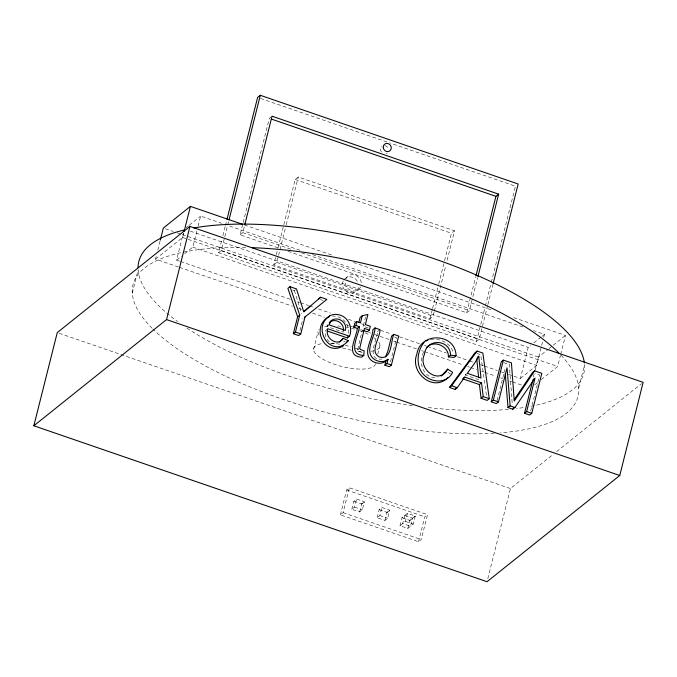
<?xml version="1.0" encoding="UTF-8"?>
<svg xmlns="http://www.w3.org/2000/svg" width="677" height="677" viewBox="0 0 677 677"><rect width="100%" height="100%" fill="white"/><g stroke="black" fill="none" stroke-linecap="round" stroke-linejoin="round"><path stroke-width="0.51" stroke-dasharray="3.38 2.54" d="M348.376 333.177C349.594 325.095 343.417 317.208 335.343 316.252A13.464 12.288 51.3 0 0 332.559 316.117M343.315 330.41L343.231 332.119L326.949 326.517L328.565 323.369M362.043 352.573L358.226 351.084L357.617 349.84L362.288 330.105M132.277 293.183L138.125 269.895A229.41 76.958 14.1 0 0 177.594 321.583M178.542 267.017L155.532 259.105L156.539 255.102M157.8 250.092L160.068 241.071M179.574 261.178L176.579 260.146L183.374 233.1M155.532 259.105L182.621 237.432L183.628 233.421M184.703 253.647L192.827 247.139L197.109 230.112M198.116 226.11L200.629 216.09L221.616 223.308M487.626 305.564L479.164 339.27L476.456 341.436L218.603 252.716L221.853 239.768M222.885 235.672L225.196 226.457M225.449 225.433L226.736 220.313M218.603 252.716L221.311 250.549L227.464 226.033M227.726 225.018L228.75 220.93M278.01 247.858L240.073 234.809L242.899 223.571M243.153 222.547L269.328 118.357L272.036 116.19M240.073 234.809L242.789 232.634L244.583 225.492M434.109 312.122L433.085 316.193L430.022 318.647L273.745 264.876L276.047 255.728M276.301 254.713L277.832 248.611M278.086 247.596L295.197 179.481L298.261 177.027L454.538 230.798L446.879 261.297M273.745 264.876L276.817 262.422L278.349 256.321M278.602 255.305L286.007 225.822M286.261 224.806L298.261 177.027M299.919 330.562L302.924 318.605M313.578 349.459L317.962 331.992M368.212 327.998L363.244 326.289L365.529 317.183M377.377 333.329C376.217 340.709 366.079 360.646 381.972 359.089M377.783 354.113L379.983 345.38M340.387 514.842L346.641 489.936L349.349 487.77L427.492 514.655L421.229 539.561L418.521 541.727L340.387 514.842L343.095 512.675L349.349 487.77M351.82 509.265L353.843 501.192L356.559 499.025L364.37 501.716L362.339 509.781L359.631 511.947L351.82 509.265L354.528 507.098L356.559 499.025M390.553 361.73L396.578 337.755L394.598 337.078M359.631 511.947L361.662 503.883L364.37 501.716M377.14 517.719L379.162 509.646L381.879 507.479L389.69 510.17L387.659 518.235L384.951 520.41L377.14 517.719L379.848 515.552L381.879 507.479M430.022 318.647L432.315 309.499M432.569 308.484L438.442 285.102M438.704 284.086L444.324 261.72M444.577 260.704L451.466 233.252L454.538 230.798M434.363 311.107L445.855 265.359M384.951 520.41L386.982 512.337L389.69 510.17M399.989 525.741L402.02 517.668L407.436 513.335L415.246 516.018L413.224 524.091L407.799 528.432L399.989 525.741L405.405 521.408L407.436 513.335M407.799 528.432L409.83 520.359L415.246 516.018M287.996 251.294L466.673 312.774L475.652 277.02M466.673 312.774L469.381 310.608L477.59 277.917M418.521 541.727L424.784 516.822L427.492 514.655M476.456 341.436L485.104 306.986M485.367 305.962L491.02 283.435M491.282 282.411L515.451 186.175L390.519 143.194M487.889 304.54L492.763 285.135M497.13 400.564L504.924 369.524M508.393 374.313L520.385 378.443L528.187 347.394L530.624 345.439M533.366 377.14L534.119 374.127M535.126 370.124L538.393 357.101L548.243 349.222M520.385 378.443L536.633 365.436L542.675 341.394M543.682 337.391L544.435 334.387L533.442 330.604M487.821 578.64L510.45 488.557L553.304 454.25M530.683 410.914L539.696 375.033L535.219 373.492M541.261 379.619L557.679 366.477L560.446 355.459M560.7 354.46L565.481 335.428L511.465 316.844M578.708 388.073L584.556 364.785A229.41 76.958 14.1 0 1 528.855 406.691M423.65 352.235C417.599 362.61 423.861 379.704 437.46 377.377M478.867 379.704L465.217 375.007L466.445 373.306M186.006 227.794L188.443 225.847M189.255 225.196L200.629 216.09M176.579 260.146L181.453 256.245M292.506 289.976L294.351 290.611L296.475 288.918M326.949 326.517L329.064 324.816M327.778 328.76L325.662 330.461C323.767 336.951 329.107 344.94 336.198 343.628M363.244 326.289L364.658 325.163M379.992 329.631L377.876 331.324L375.904 330.647M357.617 349.84L359.732 348.147M465.217 375.007L467.333 373.315M533.874 342.841L541.185 336.985M541.998 336.334L544.435 334.387M512.15 402.747L509.299 364.573L511.423 362.88M549.064 348.562L552.347 345.939M553.168 345.278L565.481 335.428M361.586 504.187L364.294 502.021M534.695 384.875L537.978 382.243M386.905 512.641L389.613 510.475M409.754 520.664L415.17 516.331M556.604 451.618L641.5 383.673M430.606 339.38C440.211 337.848 451.424 343.518 453.404 353.58M260.594 98.487L389.52 142.847M295.197 179.481L451.466 233.252M244.422 224.959L333.439 255.593M353.445 262.473L492.467 310.303M229.613 226.059L300.571 250.482M312.562 254.603L523.448 327.16M242.789 232.634L292.692 249.813M301.68 252.902L469.381 310.608M190.372 231.153L528.187 347.394M276.817 262.422L433.085 316.193M165.332 228.741L173.337 231.492M177.34 232.871L181.334 234.25M182.341 234.589L538.393 357.101M221.311 250.549L479.164 339.27M182.621 237.432L557.679 366.477M192.827 247.139L536.633 365.436M320.339 299.556L323.005 300.47M476.896 353.419L480.721 354.74L486.568 396.248M503.959 362.737L509.299 364.573M180.581 261.525L290.518 299.352M297.508 301.756L299.513 302.441M300.512 302.788L308.5 305.539M309.507 305.886L313.502 307.256M318.495 308.974L330.494 313.104M348.486 319.299L355.476 321.702M361.476 323.767L363.473 324.452M380.466 330.3L391.458 334.083M399.455 336.833L419.444 343.713M424.437 345.431L426.434 346.116M427.441 346.463L446.422 352.996M457.424 356.779L468.416 360.562M469.415 360.909L473.409 362.28M480.408 364.683L483.403 365.715M484.402 366.062L497.4 370.531M501.395 371.91L504.39 372.942M179.54 267.364L292.557 306.249M298.557 308.314L301.561 309.347M312.562 313.129L324.562 317.259M346.565 324.833L348.57 325.519M349.569 325.865L352.565 326.898M360.57 329.648L362.567 330.342M368.567 332.407L370.573 333.092M374.567 334.472L389.571 339.634M393.574 341.005L395.571 341.699M396.57 342.037L417.574 349.264M421.576 350.644L423.582 351.329M424.581 351.676L463.584 365.098M467.587 366.477L469.584 367.162M470.583 367.509L476.583 369.574M481.584 371.292L483.59 371.978M484.588 372.325L495.589 376.107M500.591 377.834L502.588 378.519M509.595 380.931L511.592 381.616M512.591 381.963L522.593 385.399M59.246 333.304L510.45 488.557M346.641 489.936L424.784 516.822M379.162 509.646L386.982 512.337M353.843 501.192L361.662 503.883M402.02 517.668L409.83 520.359M405.405 521.408L413.224 524.091M379.848 515.552L387.659 518.235M354.528 507.098L362.339 509.781M343.095 512.675L421.229 539.561M343.654 341.225L345.304 342.02M448.03 372.426L450.527 374.017M294.351 290.611L301.654 313.569M375.515 363.786A31.861 10.688 14.1 0 1 331.916 363.371A31.861 10.688 14.1 0 1 322.32 343.577M330.435 343.247A31.861 10.688 14.1 0 1 341.081 344.466M345.118 345.287A31.861 10.688 14.1 0 1 351.168 346.878M355.061 348.13A31.861 10.688 14.1 0 1 358.793 349.535M378.798 342.283A31.861 10.688 14.1 0 1 376.987 349.594M374.339 350.618A31.861 10.688 14.1 0 1 371.233 351.261M361.273 351.49A31.861 10.688 14.1 0 1 357.456 351.126M351.465 350.178A31.861 10.688 14.1 0 1 341.403 347.656M319.146 335.09A31.861 10.688 14.1 0 1 318.901 329.352M324.579 326.509A31.861 10.688 14.1 0 1 328.379 325.916M337.611 325.95A31.861 10.688 14.1 0 1 340.489 326.246M346.48 327.186A31.861 10.688 14.1 0 1 348.503 327.6M351.532 328.311A31.861 10.688 14.1 0 1 356.542 329.707M359.445 330.664A31.861 10.688 14.1 0 1 364.065 332.432M365.064 332.856A31.861 10.688 14.1 0 1 369.718 335.115M374.102 337.815A31.861 10.688 14.1 0 1 375.591 338.94M561.055 355.264A229.41 76.958 14.1 0 1 500.498 432.848M494.168 433.288A229.41 76.958 14.1 0 1 152.9 329.03M152.139 328.269A229.41 76.958 14.1 0 1 182.409 252.369M183.509 252.14A229.41 76.958 14.1 0 1 246.953 247.511M523.093 407.647A229.41 76.958 14.1 0 1 516.433 408.544M508.419 409.382A229.41 76.958 14.1 0 1 426.637 407.402M412.42 405.616A229.41 76.958 14.1 0 1 185.879 327.397M360.579 286.946A8.496 7.76 51.3 0 1 350.872 290.45A8.496 7.76 51.3 0 1 345.329 280.743M345.955 278.763A8.496 7.76 51.3 0 1 354.63 274.913A8.496 7.76 51.3 0 1 361.281 282.834M387.176 153.01A4.248 3.876 51.3 0 1 386.296 153.518M381.498 152.063A4.248 3.876 51.3 0 1 381.93 146.334M384.858 145.623A4.248 3.876 51.3 0 1 388.505 149.27M343.239 280.93A8.496 7.76 51.3 0 0 342.621 282.91L342.537 285.042A8.496 7.76 51.3 0 0 349.188 292.963A8.496 7.76 51.3 0 0 357.871 289.113L358.488 287.124A8.496 7.76 51.3 0 0 358.607 285.711M344.365 279.22A8.496 7.76 51.3 0 1 358.116 282.876M404.728 515.502L402.697 523.575L410.516 526.257L412.538 518.193L404.728 515.502"/><path stroke-width="1.02" d="M343.315 330.41C344.381 323.945 336.892 318.503 331.036 321.338M357.371 328.421L353.749 327.169L355.865 325.476L359.487 326.72L357.371 328.421C356.542 337.231 344.534 356.466 361.662 357.16L363.786 355.467L364.158 350.881L360.342 349.391L359.732 348.147L364.404 328.413L369.371 330.122L370.327 326.306L365.36 324.596L367.907 314.475L362.246 315.727L360.13 317.428L358.844 322.548M33.85 425.774L57.249 332.619L189.949 226.414L643.15 382.353L619.751 475.508L487.051 581.712L33.85 425.774L166.55 319.578L189.949 226.414M160.314 240.073L163.335 228.056L190.415 206.375L242.425 224.273M184.127 231.424L190.415 206.375M226.998 219.289L257.598 97.454L260.307 95.288L518.159 184.009L493.017 284.112M229.004 219.907L260.307 95.288M244.837 224.468L272.036 116.19L498.636 194.155L477.852 276.901M305.039 316.912L300.783 333.846L298.667 335.547L293.344 333.71L297.601 316.768L287.877 288.385L289.993 286.693L296.475 288.918L303.77 311.877L309.939 306.326M293.344 333.71L295.46 332.018L299.716 315.076L289.993 286.693M353.749 327.169L354.706 323.352L356.821 321.66L360.443 322.904L362.246 315.727M355.865 325.476L356.821 321.66M359.487 326.72C358.658 335.538 346.649 354.773 363.786 355.467M393.752 334.362C390.697 341.115 392.118 360.325 379.628 357.092C368.838 352.015 380.423 337.535 379.992 329.631L375.05 327.93C374.914 337.298 364.624 350.043 373.01 358.345C377.089 361.95 383.715 362.99 388.065 359.259L386.999 363.515L384.883 365.208L389.3 366.731L391.416 365.03L398.694 336.063L393.752 334.362L391.636 336.054L387.735 351.583L385.501 356.957M384.883 365.208L385.949 360.951L388.065 359.259M475.914 276.004L495.928 196.33L498.636 194.155M524.514 413.249L526.638 411.557L535.042 378.088L514.935 407.537L512.819 409.23L508.012 407.571L510.136 405.878L507.039 367.831L498.492 401.876L496.376 403.568L491.24 401.799L501.285 361.814L503.4 360.122L511.423 362.88L514.266 401.055L534.644 370.869L541.812 373.34L531.767 413.325L529.651 415.018L524.514 413.249L532.672 380.796M491.24 401.799L493.355 400.107L503.4 360.122M327.634 331.138L347.403 337.941L347.758 336.638M347.403 337.941L349.518 336.241C353.242 327.143 347.631 315.617 337.459 314.56A13.464 12.288 51.3 0 0 329.564 315.947M330.689 321.677L329.064 324.816L345.346 330.418C348.19 321.016 334.683 314.399 329.183 322.861M478.791 356.212L474.704 363.109L467.333 373.315L480.983 378.011L478.791 356.212L477.378 357.346M514.3 399.506L532.528 372.562L534.644 370.869M512.819 409.23L514.004 407.495M424.115 342.393C416 352.065 415.314 369.93 426.882 377.267C435.015 383.258 448.14 382.234 452.642 372.316L447.649 369.151L441.209 376.065M447.649 369.151C439.271 385.636 417.244 368.94 424.471 354.325C425.977 338.001 450.408 338.965 450.51 355.171L448.394 356.864C449.003 346.235 433.965 339.515 426.832 347.403M481.085 398.304L483.2 396.612L481.55 382.886L479.426 384.578L481.085 398.304L487.152 400.395L489.268 398.702L482.836 353.047L477.099 351.067L474.983 352.768L449.486 387.439L455.139 389.377L456.29 387.752M455.139 389.377L457.254 387.684L464.718 377.097L481.55 382.886M449.486 387.439L451.601 385.738L477.099 351.067M339.177 342.266L343.298 338.339L348.249 340.726C331.925 359.91 310.675 328.345 329.564 315.956M343.298 338.339C337.552 347.504 324.258 337.781 327.778 328.76L349.518 336.241M448.081 377.47C433.517 392.592 409.458 372.663 416.854 354.164C420.307 331.324 455.655 333.042 456.061 355.747L453.945 357.439L448.394 356.864M303.965 311.488L320.686 297.254L326.889 299.386L304.54 317.31M318.571 298.946L320.686 297.254M297.601 316.768L299.716 315.076M346.836 341.851L348.249 340.726M369.371 330.122L367.256 331.815L363.278 330.452M375.05 327.93L372.934 329.623C372.799 338.991 362.5 351.735 370.894 360.037C374.973 363.651 381.591 364.683 385.949 360.951M463.305 378.223L464.718 377.097M532.926 379.78L534.339 378.655M343.417 345.778C325.078 357.16 310.904 328.26 327.448 317.648A13.464 12.288 51.3 0 1 329.064 316.87M425.935 340.996L427.805 340.353M450.51 355.171L456.061 355.747M271.325 119.042L495.928 196.33M462.603 378.79L479.426 384.578M295.46 332.018L300.783 333.846M386.999 363.515L391.416 365.03M451.601 385.738L457.254 387.684M483.2 396.612L489.268 398.702M493.355 400.107L498.492 401.876M510.136 405.878L514.935 407.537M526.638 411.557L531.767 413.325M166.55 319.578L619.751 475.508M478.631 377.614L476.76 358.937M505.262 373.645L508.012 407.571M251.996 247.664A229.41 76.958 14.1 0 1 558.847 352.988M138.057 267.821A229.41 76.958 14.1 0 1 183.983 230.053M193.825 227.988A229.41 76.958 14.1 0 1 435.277 259.096A229.41 76.958 14.1 0 1 584.378 362.965M383.3 147.908A4.248 3.876 51.3 0 0 389.884 150.844A4.248 3.876 51.3 0 0 388.59 143.761A4.248 3.876 51.3 0 0 383.3 147.908"/></g></svg>
